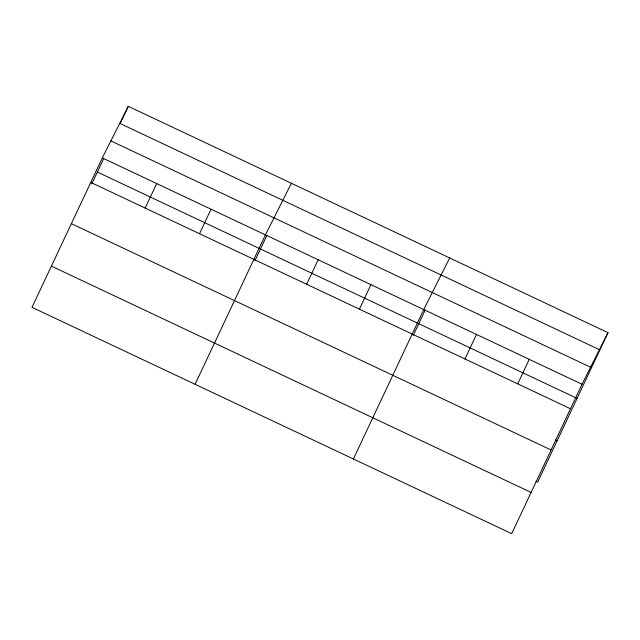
<?xml version="1.0" encoding="UTF-8"?>
<svg xmlns="http://www.w3.org/2000/svg" width="640" height="640" viewBox="0 0 640 640"><rect width="100%" height="100%" fill="white"/><g stroke="black" fill="none" stroke-linecap="round" stroke-linejoin="round"><path stroke-width="0.96" d="M102.312 157.912L32 307.344L511.704 533.672L582.016 384.248L608 332.656L128.296 106.328L102.312 157.912L582.016 384.248M91.84 183.8L103.688 158.616M120.88 122.08L128.296 106.328M145.152 208.072L156.68 183.568M199.52 233.72L211.048 209.216M195.096 384.296L265.416 234.864L291.392 183.28M254.936 260.76L266.792 235.568M306.648 284.272L318.184 259.76M359.416 309.168L370.952 284.656M353.4 458.984L423.72 309.56L449.696 257.968M413.24 335.448L425.096 310.256M464.952 358.96L476.488 334.456M517.72 383.856L529.248 359.352M608 332.656L537.688 482.088L535.896 481.24M119.72 123.352L599.424 349.68M110.888 140.888L590.592 367.224M97.368 172.056L577.072 398.392M90.784 182.416L570.488 408.752M555.296 440.016L557.08 440.864M71.384 223.648L551.088 449.976M51.4 266.12L531.104 492.448"/></g></svg>
